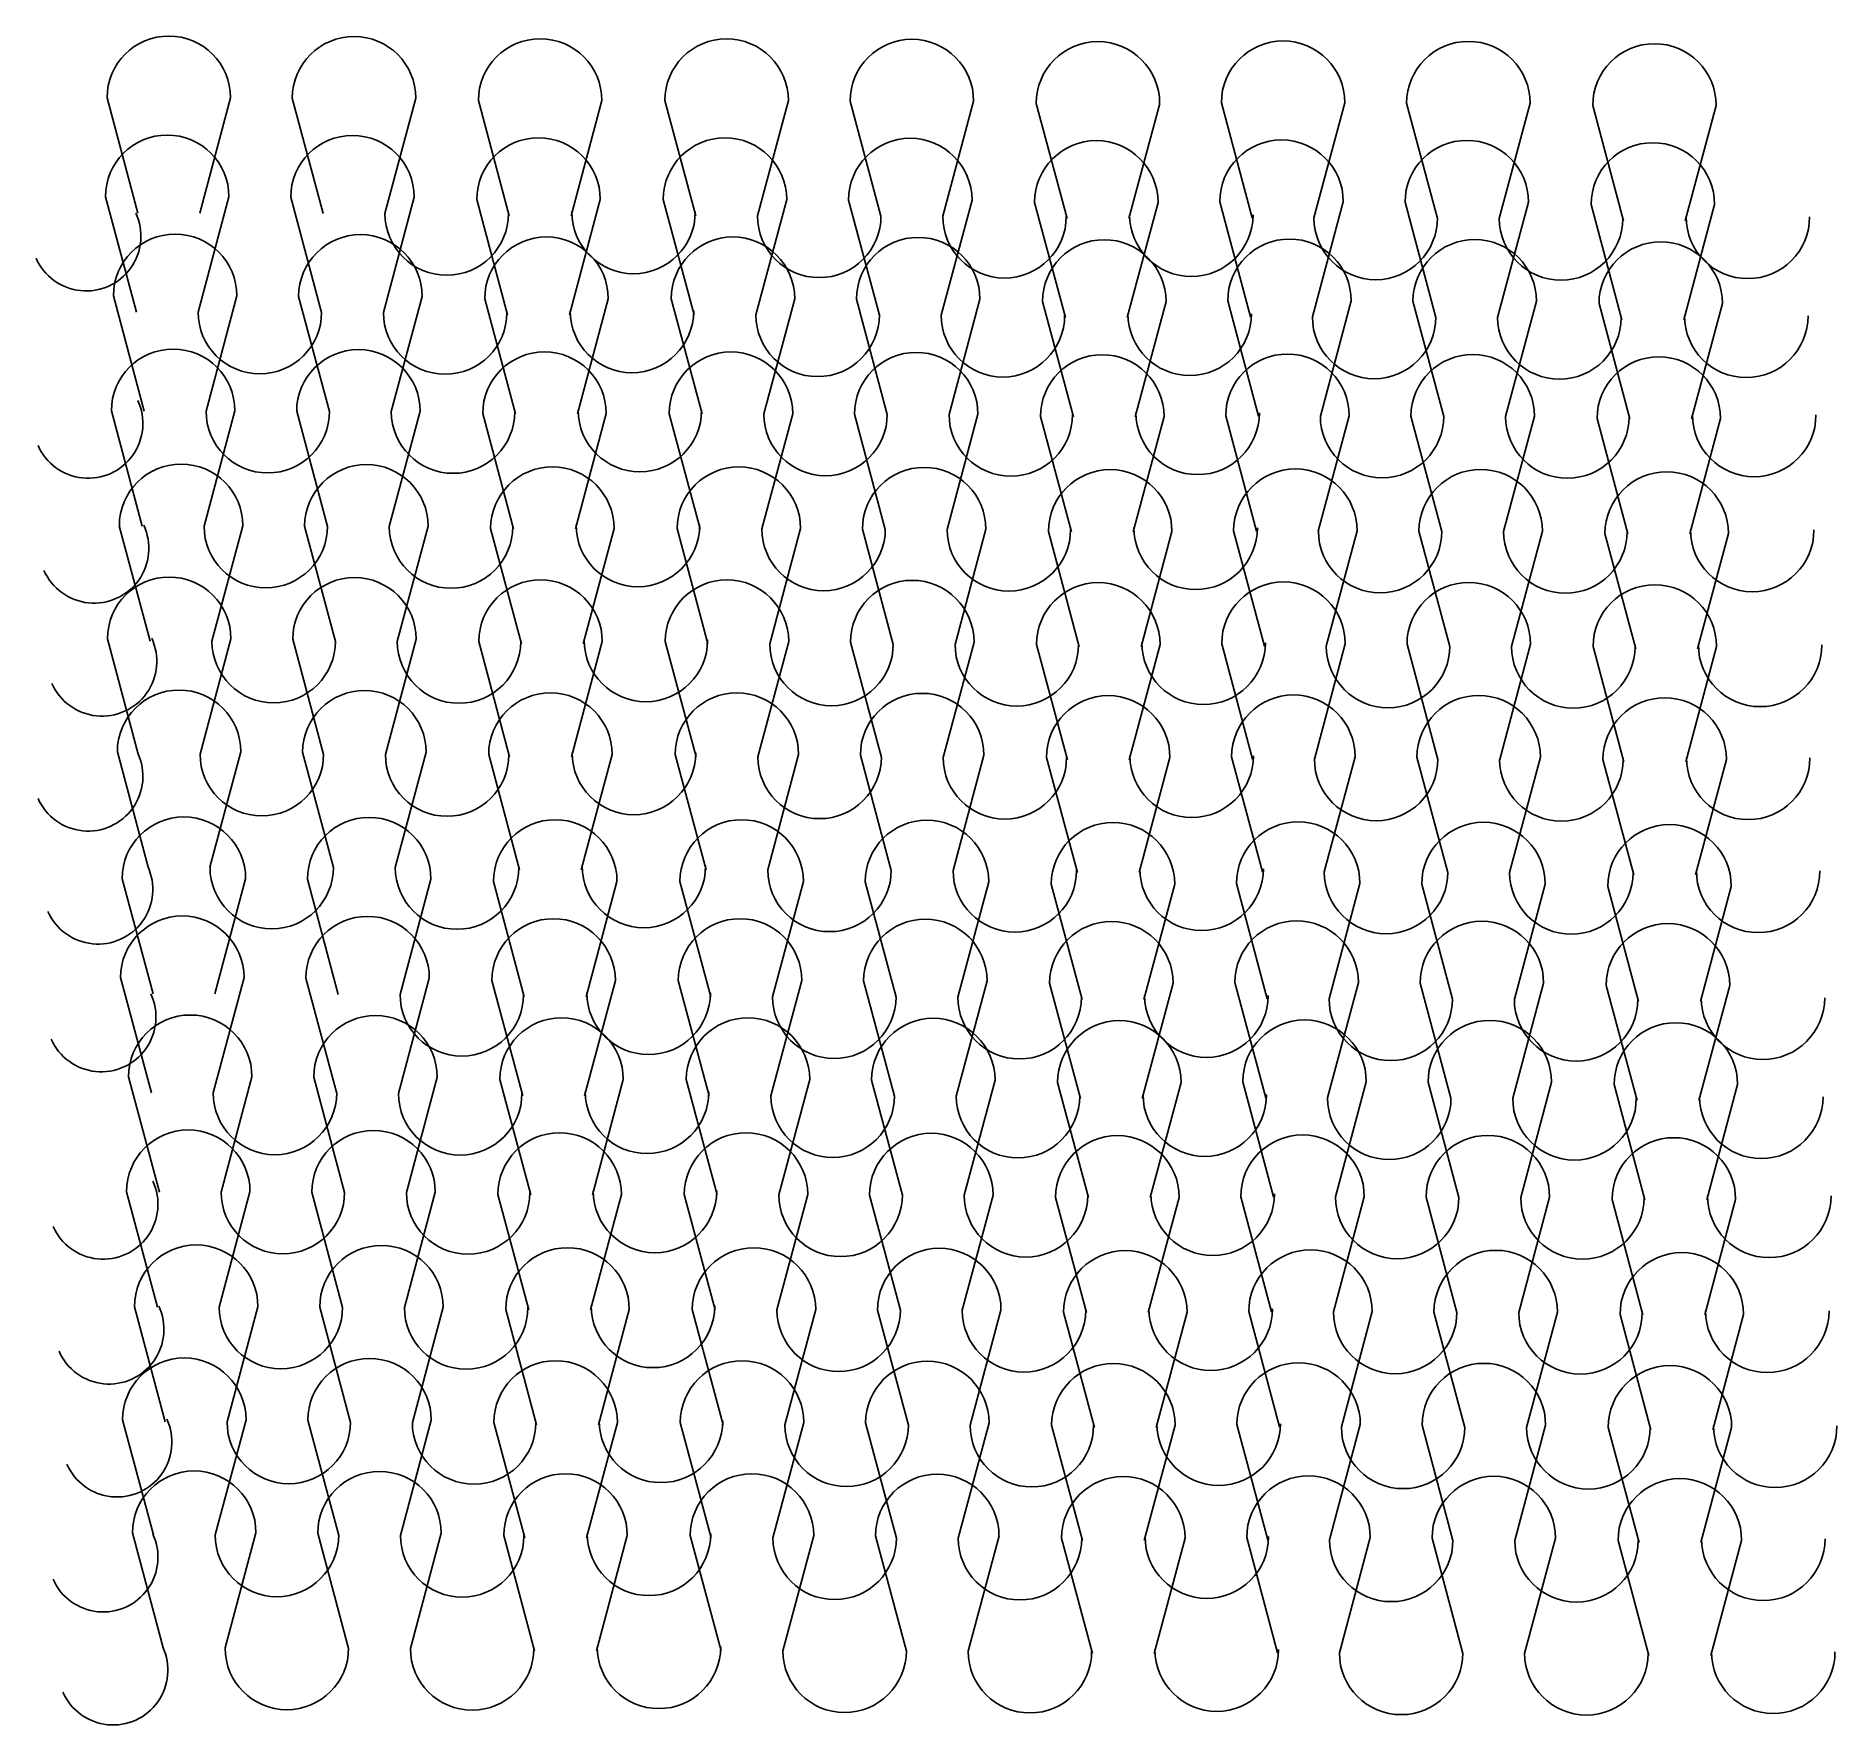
# Model space of a CAD drawing. Header units: millimetres. Extents: x -174 to 581, y -565 to 142.
import ezdxf

# ---------------------------------------------------------------- set-up
doc = ezdxf.new("R2010")
doc.units = ezdxf.units.MM

msp = doc.modelspace()

# ---------------------------------------------------------------- linework, layer by layer
for p, q in [((-130.81, 68.11), (-143.75, 116.4)), ((-104.93, 68.11), (-91.99, 116.4)), ((-53.17, 67.91), (-66.11, 116.21)), ((-27.29, 67.91), (-14.35, 116.21)), ((24.79, 66.94), (11.85, 115.24)), ((50.68, 66.94), (63.62, 115.24)), ((102.92, 66.93), (89.98, 115.23)), ((128.81, 66.93), (141.75, 115.23)), ((180.57, 66.74), (167.63, 115.03)), ((206.45, 66.74), (219.39, 115.03)), ((258.53, 65.77), (245.59, 114.06)), ((284.41, 65.77), (297.36, 114.06)), ((336.14, 66.05), (323.2, 114.34)), ((362.02, 66.05), (374.96, 114.34)), ((413.78, 65.85), (400.84, 114.15)), ((439.67, 65.85), (452.61, 114.15)), ((491.75, 64.88), (478.81, 113.18)), ((517.63, 64.88), (530.57, 113.18)), ((-131.48, 26.63), (-144.43, 74.92)), ((-105.6, 26.63), (-92.66, 74.92)), ((-53.84, 26.43), (-66.78, 74.73)), ((-27.96, 26.43), (-15.02, 74.73)), ((24.12, 25.46), (11.18, 73.76)), ((50, 25.46), (62.95, 73.76)), ((102.25, 25.45), (89.31, 73.75)), ((128.14, 25.45), (141.08, 73.75)), ((179.9, 25.26), (166.96, 73.55)), ((205.78, 25.26), (218.72, 73.55)), ((257.86, 24.29), (244.92, 72.58)), ((283.74, 24.29), (296.68, 72.58)), ((335.47, 24.57), (322.53, 72.86)), ((361.35, 24.57), (374.29, 72.86)), ((413.11, 24.37), (400.17, 72.67)), ((438.99, 24.37), (451.93, 72.67)), ((491.08, 23.4), (478.14, 71.7)), ((516.96, 23.4), (529.9, 71.7)), ((-128.16, -14.91), (-141.1, 33.39)), ((-102.28, -14.91), (-89.34, 33.39)), ((-50.52, -15.1), (-63.46, 33.19)), ((-24.63, -15.1), (-11.69, 33.19)), ((27.45, -16.07), (14.51, 32.22)), ((53.33, -16.07), (66.27, 32.22)), ((105.58, -16.08), (92.64, 32.21)), ((131.46, -16.08), (144.4, 32.21)), ((183.22, -16.28), (170.28, 32.02)), ((209.1, -16.28), (222.04, 32.02)), ((261.19, -17.25), (248.25, 31.05)), ((287.07, -17.25), (300.01, 31.05)), ((338.79, -16.96), (325.85, 31.33)), ((364.68, -16.96), (377.62, 31.33)), ((416.44, -17.16), (403.5, 31.14)), ((442.32, -17.16), (455.26, 31.14)), ((494.4, -18.13), (481.46, 30.17)), ((520.28, -18.13), (533.22, 30.17)), ((-128.99, -63.08), (-141.93, -14.79)), ((-103.11, -63.08), (-90.17, -14.79)), ((-51.35, -63.28), (-64.29, -14.98)), ((-25.47, -63.28), (-12.53, -14.98)), ((26.62, -64.25), (13.68, -15.95)), ((52.5, -64.25), (65.44, -15.95)), ((104.75, -64.26), (91.81, -15.96)), ((130.63, -64.26), (143.57, -15.96)), ((182.39, -64.45), (169.45, -16.16)), ((208.27, -64.45), (221.21, -16.16)), ((260.35, -65.42), (247.41, -17.13)), ((286.24, -65.42), (299.18, -17.13)), ((337.96, -65.14), (325.02, -16.85)), ((363.84, -65.14), (376.79, -16.85)), ((415.61, -65.34), (402.66, -17.04)), ((441.49, -65.34), (454.43, -17.04)), ((493.57, -66.31), (480.63, -18.01)), ((519.45, -66.31), (532.39, -18.01)), ((-125.67, -111.26), (-138.61, -62.97)), ((-99.78, -111.26), (-86.84, -62.97)), ((-48.02, -111.46), (-60.96, -63.16)), ((-22.14, -111.46), (-9.2, -63.16)), ((29.94, -112.43), (17, -64.13)), ((55.82, -112.43), (68.76, -64.13)), ((108.07, -112.44), (95.13, -64.14)), ((133.95, -112.44), (146.9, -64.14)), ((185.72, -112.63), (172.77, -64.34)), ((211.6, -112.63), (224.54, -64.34)), ((263.68, -113.6), (250.74, -65.3)), ((289.56, -113.6), (302.5, -65.3)), ((341.29, -113.32), (328.35, -65.02)), ((367.17, -113.32), (380.11, -65.02)), ((418.93, -113.51), (405.99, -65.22)), ((444.81, -113.51), (457.75, -65.22)), ((496.9, -114.48), (483.95, -66.19)), ((522.78, -114.48), (535.72, -66.19)), ((-130.65, -158.61), (-143.59, -110.31)), ((-104.77, -158.61), (-91.83, -110.31)), ((-53.01, -158.8), (-65.95, -110.51)), ((-27.13, -158.8), (-14.19, -110.51)), ((24.95, -159.77), (12.01, -111.48)), ((50.84, -159.77), (63.78, -111.48)), ((103.08, -159.78), (90.14, -111.49)), ((128.97, -159.78), (141.91, -111.49)), ((180.73, -159.98), (167.79, -111.68)), ((206.61, -159.98), (219.55, -111.68)), ((258.69, -160.95), (245.75, -112.65)), ((284.57, -160.95), (297.52, -112.65)), ((336.3, -160.67), (323.36, -112.37)), ((362.18, -160.67), (375.12, -112.37)), ((413.94, -160.86), (401, -112.56)), ((439.83, -160.86), (452.77, -112.56)), ((491.91, -161.83), (478.97, -113.53)), ((517.79, -161.83), (530.73, -113.53)), ((-126.5, -205.96), (-139.44, -157.66)), ((-100.62, -205.96), (-87.67, -157.66)), ((-48.85, -206.15), (-61.8, -157.85)), ((-22.97, -206.15), (-10.03, -157.85)), ((29.11, -207.12), (16.17, -158.82)), ((54.99, -207.12), (67.93, -158.82)), ((107.24, -207.13), (94.3, -158.83)), ((133.12, -207.13), (146.06, -158.83)), ((184.88, -207.33), (171.94, -159.03)), ((210.77, -207.33), (223.71, -159.03)), ((262.85, -208.29), (249.91, -160)), ((288.73, -208.29), (301.67, -160)), ((340.46, -208.01), (327.52, -159.72)), ((366.34, -208.01), (379.28, -159.72)), ((418.1, -208.21), (405.16, -159.91)), ((443.98, -208.21), (456.92, -159.91)), ((496.06, -209.18), (483.12, -160.88)), ((521.95, -209.18), (534.89, -160.88)), ((-124.49, -259.11), (-137.43, -210.81)), ((-98.61, -259.11), (-85.67, -210.81)), ((-46.85, -259.3), (-59.79, -211.01)), ((-20.97, -259.3), (-8.03, -211.01)), ((31.11, -260.27), (18.17, -211.98)), ((57, -260.27), (69.94, -211.98)), ((109.24, -260.28), (96.3, -211.98)), ((135.13, -260.28), (148.07, -211.98)), ((186.89, -260.48), (173.95, -212.18)), ((212.77, -260.48), (225.71, -212.18)), ((264.85, -261.45), (251.91, -213.15)), ((290.73, -261.45), (303.68, -213.15)), ((342.46, -261.16), (329.52, -212.87)), ((368.34, -261.16), (381.28, -212.87)), ((420.1, -261.36), (407.16, -213.06)), ((445.99, -261.36), (458.93, -213.06)), ((498.07, -262.33), (485.13, -214.03)), ((523.95, -262.33), (536.89, -214.03)), ((-125.16, -300.59), (-138.11, -252.29)), ((-99.28, -300.59), (-86.34, -252.29)), ((-47.52, -300.78), (-60.46, -252.49)), ((-21.64, -300.78), (-8.7, -252.49)), ((30.44, -301.75), (17.5, -253.46)), ((56.32, -301.75), (69.27, -253.46)), ((108.57, -301.76), (95.63, -253.47)), ((134.46, -301.76), (147.4, -253.47)), ((186.22, -301.96), (173.28, -253.66)), ((212.1, -301.96), (225.04, -253.66)), ((264.18, -302.93), (251.24, -254.63)), ((290.06, -302.93), (303, -254.63)), ((341.79, -302.64), (328.85, -254.35)), ((367.67, -302.64), (380.61, -254.35)), ((419.43, -302.84), (406.49, -254.54)), ((445.31, -302.84), (458.25, -254.54)), ((497.4, -303.81), (484.46, -255.51)), ((523.28, -303.81), (536.22, -255.51)), ((-121.84, -342.12), (-134.78, -293.82)), ((-95.96, -342.12), (-83.02, -293.82)), ((-44.2, -342.31), (-57.14, -294.02)), ((-18.31, -342.31), (-5.37, -294.02)), ((33.77, -343.28), (20.83, -294.99)), ((59.65, -343.28), (72.59, -294.99)), ((111.9, -343.29), (98.96, -295)), ((137.78, -343.29), (150.72, -295)), ((189.54, -343.49), (176.6, -295.19)), ((215.42, -343.49), (228.36, -295.19)), ((267.51, -344.46), (254.57, -296.16)), ((293.39, -344.46), (306.33, -296.16)), ((345.11, -344.18), (332.17, -295.88)), ((371, -344.18), (383.94, -295.88)), ((422.76, -344.37), (409.82, -296.08)), ((448.64, -344.37), (461.58, -296.08)), ((500.72, -345.34), (487.78, -297.05)), ((526.6, -345.34), (539.54, -297.05)), ((-122.67, -390.3), (-135.61, -342)), ((-96.79, -390.3), (-83.85, -342)), ((-45.03, -390.49), (-57.97, -342.2)), ((-19.15, -390.49), (-6.21, -342.2)), ((32.94, -391.46), (20, -343.17)), ((58.82, -391.46), (71.76, -343.17)), ((111.07, -391.47), (98.13, -343.17)), ((136.95, -391.47), (149.89, -343.17)), ((188.71, -391.67), (175.77, -343.37)), ((214.59, -391.67), (227.53, -343.37)), ((266.67, -392.64), (253.73, -344.34)), ((292.56, -392.64), (305.5, -344.34)), ((344.28, -392.35), (331.34, -344.06)), ((370.16, -392.35), (383.11, -344.06)), ((421.93, -392.55), (408.98, -344.25)), ((447.81, -392.55), (460.75, -344.25)), ((499.89, -393.52), (486.95, -345.22)), ((525.77, -393.52), (538.71, -345.22)), ((-119.35, -438.47), (-132.29, -390.18)), ((-93.46, -438.47), (-80.52, -390.18)), ((-41.7, -438.67), (-54.64, -390.37)), ((-15.82, -438.67), (-2.88, -390.37)), ((36.26, -439.64), (23.32, -391.34)), ((62.14, -439.64), (75.08, -391.34)), ((114.39, -439.65), (101.45, -391.35)), ((140.27, -439.65), (153.22, -391.35)), ((192.03, -439.84), (179.09, -391.55)), ((217.92, -439.84), (230.86, -391.55)), ((347.61, -440.53), (334.67, -392.24)), ((373.49, -440.53), (386.43, -392.24)), ((425.25, -440.73), (412.31, -392.43)), ((451.13, -440.73), (464.07, -392.43)), ((270, -440.81), (257.06, -392.52)), ((295.88, -440.81), (308.82, -392.52)), ((503.22, -441.7), (490.27, -393.4)), ((529.1, -441.7), (542.04, -393.4)), ((-124.33, -485.82), (-137.27, -437.52)), ((-98.45, -485.82), (-85.51, -437.52)), ((-46.69, -486.02), (-59.63, -437.72)), ((-20.81, -486.02), (-7.87, -437.72)), ((31.27, -486.99), (18.33, -438.69)), ((57.16, -486.99), (70.1, -438.69)), ((109.4, -487), (96.46, -438.7)), ((135.29, -487), (148.23, -438.7)), ((187.05, -487.19), (174.11, -438.89)), ((212.93, -487.19), (225.87, -438.89)), ((265.01, -488.16), (252.07, -439.86)), ((290.89, -488.16), (303.84, -439.86)), ((342.62, -487.88), (329.68, -439.58)), ((368.5, -487.88), (381.44, -439.58)), ((420.26, -488.07), (407.32, -439.78)), ((446.15, -488.07), (459.09, -439.78)), ((498.23, -489.04), (485.29, -440.75)), ((524.11, -489.04), (537.05, -440.75)), ((-120.18, -533.17), (-133.12, -484.87)), ((-94.3, -533.17), (-81.35, -484.87)), ((-42.53, -533.36), (-55.48, -485.07)), ((-16.65, -533.36), (-3.71, -485.07)), ((35.43, -534.33), (22.49, -486.04)), ((61.31, -534.33), (74.25, -486.04)), ((113.56, -534.34), (100.62, -486.05)), ((139.44, -534.34), (152.38, -486.05)), ((191.2, -534.54), (178.26, -486.24)), ((217.09, -534.54), (230.03, -486.24)), ((269.17, -535.51), (256.23, -487.21)), ((295.05, -535.51), (307.99, -487.21)), ((346.78, -535.23), (333.84, -486.93)), ((372.66, -535.23), (385.6, -486.93)), ((424.42, -535.42), (411.48, -487.12)), ((450.3, -535.42), (463.24, -487.12)), ((502.38, -536.39), (489.44, -488.09)), ((528.27, -536.39), (541.21, -488.09))]:
    msp.add_line(p, q)
for centre, radius, start, end in [((-117.87, 116.4), 25.88, 0, 180), ((-40.23, 116.21), 25.88, 0, 180), ((37.74, 115.24), 25.88, 0, 180), ((115.87, 115.23), 25.88, 0, 180), ((193.51, 115.03), 25.88, 0, 180), ((271.47, 114.06), 25.88, 0, 180), ((349.08, 114.34), 25.88, 0, 180), ((426.72, 114.15), 25.88, 0, 180), ((504.69, 113.18), 25.88, 0, 180), ((-118.54, 74.92), 25.88, 0, 180), ((-40.9, 74.73), 25.88, 0, 180), ((37.06, 73.76), 25.88, 0, 180), ((115.19, 73.75), 25.88, 0, 180), ((192.84, 73.55), 25.88, 0, 180), ((270.8, 72.58), 25.88, 0, 180), ((348.41, 72.86), 25.88, 0, 180), ((426.05, 72.67), 25.88, 0, 180), ((504.02, 71.7), 25.88, 0, 180), ((-152.51, 58.42), 22.95, 203.74739, 24.96236), ((-1.41, 67.93), 25.88, 180, 0), ((76.88, 68.58), 25.88, 180, 0), ((154.69, 66.93), 25.88, 180, 0), ((232.33, 66.76), 25.88, 180, 0), ((310.62, 67.4), 25.88, 180, 0), ((387.9, 66.05), 25.88, 180, 0), ((465.54, 65.87), 25.88, 180, 0), ((543.83, 66.52), 25.88, 180, 0), ((-115.22, 33.39), 25.88, 0, 180), ((-37.58, 33.19), 25.88, 0, 180), ((40.39, 32.22), 25.88, 0, 180), ((118.52, 32.21), 25.88, 0, 180), ((196.16, 32.02), 25.88, 0, 180), ((274.13, 31.05), 25.88, 0, 180), ((351.74, 31.33), 25.88, 0, 180), ((429.38, 31.14), 25.88, 0, 180), ((507.34, 30.17), 25.88, 0, 180), ((-79.72, 26.63), 25.88, 180, 0), ((-2.08, 26.45), 25.88, 180, 0), ((76.21, 27.1), 25.88, 180, 0), ((154.02, 25.45), 25.88, 180, 0), ((231.66, 25.28), 25.88, 180, 0), ((309.95, 25.92), 25.88, 180, 0), ((387.23, 24.57), 25.88, 180, 0), ((464.87, 24.39), 25.88, 180, 0), ((543.16, 25.04), 25.88, 180, 0), ((-116.05, -14.79), 25.88, 0, 180), ((-38.41, -14.98), 25.88, 0, 180), ((39.56, -15.95), 25.88, 0, 180), ((117.69, -15.96), 25.88, 0, 180), ((195.33, -16.16), 25.88, 0, 180), ((273.3, -17.13), 25.88, 0, 180), ((350.9, -16.85), 25.88, 0, 180), ((428.55, -17.04), 25.88, 0, 180), ((506.51, -18.01), 25.88, 0, 180), ((-151.68, -20.07), 22.95, 203.74739, 24.96236), ((-76.4, -14.91), 25.88, 180, 0), ((1.24, -15.08), 25.88, 180, 0), ((79.53, -14.44), 25.88, 180, 0), ((157.34, -16.08), 25.88, 180, 0), ((234.98, -16.26), 25.88, 180, 0), ((313.27, -15.61), 25.88, 180, 0), ((390.56, -16.96), 25.88, 180, 0), ((468.2, -17.14), 25.88, 180, 0), ((546.49, -16.49), 25.88, 180, 0), ((-112.72, -62.97), 25.88, 0, 180), ((-35.08, -63.16), 25.88, 0, 180), ((42.88, -64.13), 25.88, 0, 180), ((121.01, -64.14), 25.88, 0, 180), ((198.66, -64.34), 25.88, 0, 180), ((276.62, -65.3), 25.88, 0, 180), ((354.23, -65.02), 25.88, 0, 180), ((431.87, -65.22), 25.88, 0, 180), ((509.84, -66.19), 25.88, 0, 180), ((-149.19, -72.4), 22.95, 203.74739, 24.96236), ((-77.23, -63.08), 25.88, 180, 0), ((0.41, -63.26), 25.88, 180, 0), ((78.7, -62.61), 25.88, 180, 0), ((156.51, -64.26), 25.88, 180, 0), ((234.15, -64.43), 25.88, 180, 0), ((312.44, -63.79), 25.88, 180, 0), ((389.73, -65.14), 25.88, 180, 0), ((467.37, -65.32), 25.88, 180, 0), ((545.66, -64.67), 25.88, 180, 0), ((-117.71, -110.31), 25.88, 0, 180), ((-40.07, -110.51), 25.88, 0, 180), ((37.9, -111.48), 25.88, 0, 180), ((116.03, -111.49), 25.88, 0, 180), ((193.67, -111.68), 25.88, 0, 180), ((271.63, -112.65), 25.88, 0, 180), ((349.24, -112.37), 25.88, 0, 180), ((426.88, -112.56), 25.88, 0, 180), ((504.85, -113.53), 25.88, 0, 180), ((-145.86, -119.75), 22.95, 203.74739, 24.96236), ((-73.9, -111.26), 25.88, 180, 0), ((3.74, -111.44), 25.88, 180, 0), ((82.03, -110.79), 25.88, 180, 0), ((159.84, -112.44), 25.88, 180, 0), ((237.48, -112.61), 25.88, 180, 0), ((315.76, -111.96), 25.88, 180, 0), ((548.98, -112.85), 25.88, 180, 0), ((393.05, -113.32), 25.88, 180, 0), ((470.69, -113.49), 25.88, 180, 0), ((-113.56, -157.66), 25.88, 0, 180), ((-35.91, -157.85), 25.88, 0, 180), ((42.05, -158.82), 25.88, 0, 180), ((120.18, -158.83), 25.88, 0, 180), ((197.82, -159.03), 25.88, 0, 180), ((275.79, -160), 25.88, 0, 180), ((353.4, -159.72), 25.88, 0, 180), ((431.04, -159.91), 25.88, 0, 180), ((509.01, -160.88), 25.88, 0, 180), ((-151.68, -167.93), 22.95, 203.74739, 24.96236), ((77.04, -158.14), 25.88, 180, 0), ((-78.89, -158.61), 25.88, 180, 0), ((-1.25, -158.78), 25.88, 180, 0), ((154.85, -159.78), 25.88, 180, 0), ((232.49, -159.96), 25.88, 180, 0), ((310.78, -159.31), 25.88, 180, 0), ((388.06, -160.67), 25.88, 180, 0), ((465.7, -160.84), 25.88, 180, 0), ((543.99, -160.19), 25.88, 180, 0), ((-111.55, -210.81), 25.88, 0, 180), ((-33.91, -211.01), 25.88, 0, 180), ((44.06, -211.98), 25.88, 0, 180), ((122.19, -211.98), 25.88, 0, 180), ((199.83, -212.18), 25.88, 0, 180), ((277.79, -213.15), 25.88, 0, 180), ((355.4, -212.87), 25.88, 0, 180), ((433.04, -213.06), 25.88, 0, 180), ((511.01, -214.03), 25.88, 0, 180), ((-147.53, -215.28), 22.95, 203.74739, 24.96236), ((-74.73, -205.96), 25.88, 180, 0), ((2.91, -206.13), 25.88, 180, 0), ((81.2, -205.48), 25.88, 180, 0), ((159, -207.13), 25.88, 180, 0), ((236.65, -207.31), 25.88, 180, 0), ((314.93, -206.66), 25.88, 180, 0), ((392.22, -208.01), 25.88, 180, 0), ((469.86, -208.19), 25.88, 180, 0), ((548.15, -207.54), 25.88, 180, 0), ((-112.22, -252.29), 25.88, 0, 180), ((-34.58, -252.49), 25.88, 0, 180), ((43.38, -253.46), 25.88, 0, 180), ((121.51, -253.47), 25.88, 0, 180), ((199.16, -253.66), 25.88, 0, 180), ((277.12, -254.63), 25.88, 0, 180), ((354.73, -254.35), 25.88, 0, 180), ((432.37, -254.54), 25.88, 0, 180), ((510.34, -255.51), 25.88, 0, 180), ((-146.19, -268.79), 22.95, 203.74739, 24.96236), ((4.91, -259.28), 25.88, 180, 0), ((83.2, -258.64), 25.88, 180, 0), ((161.01, -260.28), 25.88, 180, 0), ((238.65, -260.46), 25.88, 180, 0), ((316.94, -259.81), 25.88, 180, 0), ((394.22, -261.16), 25.88, 180, 0), ((471.86, -261.34), 25.88, 180, 0), ((550.15, -260.69), 25.88, 180, 0), ((-108.9, -293.82), 25.88, 0, 180), ((-31.26, -294.02), 25.88, 0, 180), ((46.71, -294.99), 25.88, 0, 180), ((124.84, -295), 25.88, 0, 180), ((202.48, -295.19), 25.88, 0, 180), ((280.45, -296.16), 25.88, 0, 180), ((358.06, -295.88), 25.88, 0, 180), ((435.7, -296.08), 25.88, 0, 180), ((513.66, -297.05), 25.88, 0, 180), ((-73.4, -300.59), 25.88, 180, 0), ((4.24, -300.76), 25.88, 180, 0), ((82.53, -300.12), 25.88, 180, 0), ((160.34, -301.76), 25.88, 180, 0), ((316.27, -301.29), 25.88, 180, 0), ((237.98, -301.94), 25.88, 180, 0), ((393.55, -302.64), 25.88, 180, 0), ((471.19, -302.82), 25.88, 180, 0), ((549.48, -302.17), 25.88, 180, 0), ((-109.73, -342), 25.88, 0, 180), ((-32.09, -342.2), 25.88, 0, 180), ((45.88, -343.17), 25.88, 0, 180), ((124.01, -343.17), 25.88, 0, 180), ((201.65, -343.37), 25.88, 0, 180), ((279.62, -344.34), 25.88, 0, 180), ((357.22, -344.06), 25.88, 0, 180), ((434.87, -344.25), 25.88, 0, 180), ((512.83, -345.22), 25.88, 0, 180), ((-145.36, -347.29), 22.95, 203.74739, 24.96236), ((-70.08, -342.12), 25.88, 180, 0), ((7.56, -342.29), 25.88, 180, 0), ((85.85, -341.65), 25.88, 180, 0), ((163.66, -343.29), 25.88, 180, 0), ((241.3, -343.47), 25.88, 180, 0), ((319.59, -342.82), 25.88, 180, 0), ((396.88, -344.18), 25.88, 180, 0), ((474.52, -344.35), 25.88, 180, 0), ((552.81, -343.71), 25.88, 180, 0), ((-106.4, -390.18), 25.88, 0, 180), ((-28.76, -390.37), 25.88, 0, 180), ((49.2, -391.34), 25.88, 0, 180), ((127.33, -391.35), 25.88, 0, 180), ((204.98, -391.55), 25.88, 0, 180), ((282.94, -392.52), 25.88, 0, 180), ((360.55, -392.24), 25.88, 0, 180), ((438.19, -392.43), 25.88, 0, 180), ((516.16, -393.4), 25.88, 0, 180), ((-142.87, -399.62), 22.95, 203.74739, 24.96236), ((-70.91, -390.3), 25.88, 180, 0), ((6.73, -390.47), 25.88, 180, 0), ((85.02, -389.83), 25.88, 180, 0), ((162.83, -391.47), 25.88, 180, 0), ((240.47, -391.65), 25.88, 180, 0), ((318.76, -391), 25.88, 180, 0), ((396.05, -392.35), 25.88, 180, 0), ((551.98, -391.88), 25.88, 180, 0), ((473.69, -392.53), 25.88, 180, 0), ((-111.39, -437.52), 25.88, 0, 180), ((-33.75, -437.72), 25.88, 0, 180), ((44.22, -438.69), 25.88, 0, 180), ((122.35, -438.7), 25.88, 0, 180), ((199.99, -438.89), 25.88, 0, 180), ((277.95, -439.86), 25.88, 0, 180), ((355.56, -439.58), 25.88, 0, 180), ((433.2, -439.78), 25.88, 0, 180), ((511.17, -440.75), 25.88, 0, 180), ((-139.54, -446.96), 22.95, 203.74739, 24.96236), ((-67.58, -438.47), 25.88, 180, 0), ((10.06, -438.65), 25.88, 180, 0), ((88.35, -438), 25.88, 180, 0), ((166.16, -439.65), 25.88, 180, 0), ((243.8, -439.82), 25.88, 180, 0), ((322.08, -439.18), 25.88, 180, 0), ((399.37, -440.53), 25.88, 180, 0), ((477.01, -440.71), 25.88, 180, 0), ((555.3, -440.06), 25.88, 180, 0), ((-107.24, -484.87), 25.88, 0, 180), ((-29.59, -485.07), 25.88, 0, 180), ((48.37, -486.04), 25.88, 0, 180), ((126.5, -486.05), 25.88, 0, 180), ((204.14, -486.24), 25.88, 0, 180), ((282.11, -487.21), 25.88, 0, 180), ((359.72, -486.93), 25.88, 0, 180), ((437.36, -487.12), 25.88, 0, 180), ((515.33, -488.09), 25.88, 0, 180), ((-145.36, -495.14), 22.95, 203.74739, 24.96236), ((-72.57, -485.82), 25.88, 180, 0), ((5.07, -486), 25.88, 180, 0), ((83.36, -485.35), 25.88, 180, 0), ((161.17, -487), 25.88, 180, 0), ((238.81, -487.17), 25.88, 180, 0), ((317.1, -486.52), 25.88, 180, 0), ((394.38, -487.88), 25.88, 180, 0), ((472.02, -488.05), 25.88, 180, 0), ((550.31, -487.41), 25.88, 180, 0), ((-141.21, -542.49), 22.95, 203.74739, 24.96236), ((-68.41, -533.17), 25.88, 180, 0), ((9.23, -533.34), 25.88, 180, 0), ((87.52, -532.7), 25.88, 180, 0), ((165.32, -534.34), 25.88, 180, 0), ((242.97, -534.52), 25.88, 180, 0), ((321.25, -533.87), 25.88, 180, 0), ((398.54, -535.23), 25.88, 180, 0), ((476.18, -535.4), 25.88, 180, 0), ((554.47, -534.75), 25.88, 180, 0)]:
    msp.add_arc(centre, radius, start, end)

doc.saveas('drawing.dxf')
